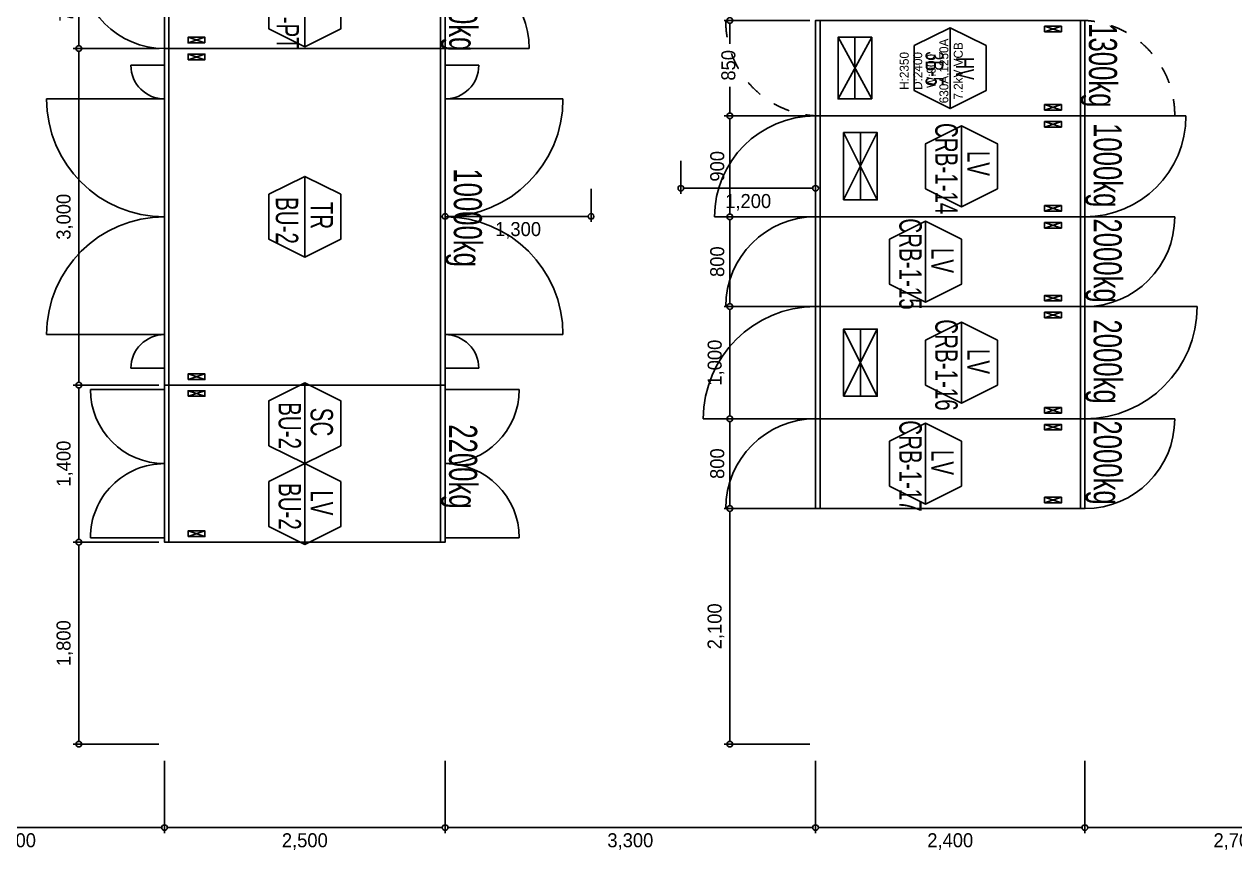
# Model space of a CAD drawing. Header units: millimetres. Extents: x 89978 to 501025, y -351975 to 835730.
# Drawn here: x 304000 to 314785, y -320500 to -313133 of the extents above; entities that cross this region are included whole.
import ezdxf
from ezdxf.enums import TextEntityAlignment as Align

# ---------------------------------------------------------------- set-up
doc = ezdxf.new("R2010")
doc.units = ezdxf.units.MM
doc.header["$LTSCALE"] = 150
doc.linetypes.add('D1', pattern=[3, 1, -1, 1])
doc.layers.get('Defpoints').update_dxf_attribs({"color": 150})
for name, color, linetype in [('------00 Switch Gear', 3, 'Continuous'), ('------00 Switch Gear_Number', 1, 'Continuous'), ('-----36 Dimension', 1, 'Continuous'), ('20251030_전기하중검토', 241, 'Continuous'), ('e-panel-name', 7, 'Continuous')]:
    doc.layers.add(name, color=color, linetype=linetype)
doc.layers.add('NOPLOT', color=191, linetype='Continuous', plot=False)
doc.styles.add('ELEC', font='')
doc.styles.get('ELEC').set_extended_font_data('Dotum')
doc.dimstyles.new('ELEC', dxfattribs={"dimscale": 100, "dimtxt": 2, "dimasz": 1, "dimexe": 2, "dimexo": 1, "dimgap": 1, "dimtad": 1, "dimdec": 0, "dimrnd": 0.25, "dimzin": 9, "dimdsep": 32, "dimlunit": 6, "dimtxsty": 'ELEC', "dimblk": 'Z_DOT', "dimcen": 3, "dimclrd": 7, "dimclre": 7, "dimclrt": 3, "dimadec": 0, "dimazin": 0, "dimtfac": 1, "dimtdec": 0, "dimtix": 1, "dimtmove": 2, "dimatfit": 1, "dimfxl": 1, "dimarcsym": 0})

# ---------------------------------------------------------------- blocks, each defined once
blk = doc.blocks.new('_DOTBLANK')
at = {"color": 0, "linetype": 'ByBlock'}
blk.add_line((-0.5, 0), (-1, 0), dxfattribs=at)
blk.add_circle((0, 0), 0.5, dxfattribs=at)
blk = doc.blocks.new('*D1049')
at = {"layer": '-----36 Dimension', "color": 0, "lineweight": -2, "transparency": 16777216}
for p, q in [((305201, -313350), (304437, -313350)), ((304487, -316300), (304487, -313400)), ((305198, -316350), (304437, -316350))]:
    blk.add_line(p, q, dxfattribs=at)
at = {"layer": 'Defpoints', "color": 0, "transparency": 16777216}
for p in [(304487, -313350), (305251, -313350, 0), (305248, -316350, 0)]:
    blk.add_point(p, dxfattribs=at)
at = {"layer": '-----36 Dimension', "color": 0, "lineweight": -2, "transparency": 16777216, "xscale": 50, "yscale": 50, "zscale": 50}
for p, rotation in [((304487, -313350), 90), ((304487, -316350), 270)]:
    blk.add_blockref('_DOTBLANK', p, dxfattribs=dict(at, rotation=rotation))
at = {"layer": '-----36 Dimension', "color": 0, "transparency": 16777216, "insert": (304362, -314850), "char_height": 125, "attachment_point": 5, "rotation": 90, "style": 'ELEC'}
blk.add_mtext('3,000', dxfattribs=at)
blk = doc.blocks.new('Z_DOT')
for p, q in [((-2, 0), (2, 0)), ((0, -2), (0, 2))]:
    blk.add_line(p, q)
for radius in [2.5, 1.25]:
    blk.add_circle((0, 0), radius)
blk = doc.blocks.new('750X2500')
at = {"layer": '------00 Switch Gear'}
for p, q in [((-3250, 750), (-2458, 750)), ((-2460, 750), (-2460, 0)), ((-210, 700), (-360, 650)), ((-360, 700), (-210, 650)), ((-40, 750), (-40, 0)), ((-210, 50), (-360, 100)), ((-360, 50), (-210, 100)), ((750, 0), (-42, 0))]:
    blk.add_line(p, q, dxfattribs=at)
for points in [[(-2500, 750), (-2500, 0), (0, 0), (0, 750)], [(-360, 700), (-210, 700), (-210, 650), (-360, 650)], [(-360, 50), (-210, 50), (-210, 100), (-360, 100)]]:
    blk.add_lwpolyline(points, close=True, dxfattribs=at)
for centre, start, end in [((-2500, 750), 180, 270), ((0, 0), 0, 90)]:
    blk.add_arc(centre, 750, start, end, dxfattribs=at)
blk = doc.blocks.new('*D1050')
at = {"layer": '-----36 Dimension', "color": 0, "lineweight": -2, "transparency": 16777216}
for p, q in [((305200, -312600), (304437, -312600)), ((304487, -313300), (304487, -312650)), ((305201, -313350), (304437, -313350))]:
    blk.add_line(p, q, dxfattribs=at)
at = {"layer": 'Defpoints', "color": 0, "transparency": 16777216}
for p in [(304487, -312600), (305250, -312600), (305251, -313350)]:
    blk.add_point(p, dxfattribs=at)
at = {"layer": '-----36 Dimension', "color": 0, "lineweight": -2, "transparency": 16777216, "xscale": 50, "yscale": 50, "zscale": 50}
for p, rotation in [((304487, -312600), 90), ((304487, -313350), 270)]:
    blk.add_blockref('_DOTBLANK', p, dxfattribs=dict(at, rotation=rotation))
at = {"layer": '-----36 Dimension', "color": 0, "transparency": 16777216, "insert": (304375, -312975), "char_height": 125, "attachment_point": 5, "rotation": 90, "style": 'ELEC'}
blk.add_mtext('750', dxfattribs=at)
blk = doc.blocks.new('1400X2500')
at = {"layer": '------00 Switch Gear'}
for p, q in [((-2500, 1360, 0), (-3160, 1360, 0)), ((-2458, 0, 0), (-2458, 1400, 0)), ((-360, 1350, 0), (-210, 1300, 0)), ((-360, 1300, 0), (-210, 1350, 0)), ((-40, 0), (-40, 1400)), ((0, 1360, 0), (660, 1360, 0)), ((-2500, 40, 0), (-3160, 40, 0)), ((-360, 100, 0), (-210, 50, 0)), ((-360, 50, 0), (-210, 100, 0)), ((0, 40, 0), (660, 40, 0))]:
    blk.add_line(p, q, dxfattribs=at)
for points in [[(0, 0), (0, 1400), (-2500, 1400), (-2500, 0)], [(-210, 1350), (-210, 1300), (-360, 1300), (-360, 1350)], [(-210, 100), (-210, 50), (-360, 50), (-360, 100)]]:
    blk.add_lwpolyline(points, close=True, dxfattribs=at)
for centre, start, end in [((-2500, 1360, 0), 180, 270), ((0, 1360, 0), 270, 0), ((-2500, 40, 0), 90, 180), ((0, 40, 0), 0, 90)]:
    blk.add_arc(centre, 660, start, end, dxfattribs=at)
blk = doc.blocks.new('*D1057')
at = {"layer": '-----36 Dimension', "color": 0, "lineweight": -2, "transparency": 16777216}
for p, q in [((305250, -319700), (305250, -320344)), ((307750, -319700), (307750, -320344)), ((305300, -320294), (307700, -320294))]:
    blk.add_line(p, q, dxfattribs=at)
at = {"layer": 'Defpoints', "color": 0, "transparency": 16777216}
for p in [(305250, -318450, 0), (307750, -318450, 0), (307750, -320294)]:
    blk.add_point(p, dxfattribs=at)
at = {"layer": '-----36 Dimension', "color": 0, "lineweight": -2, "transparency": 16777216, "xscale": 50, "yscale": 50, "zscale": 50, "rotation": 180}
blk.add_blockref('_DOTBLANK', (305250, -320294), dxfattribs=at)
at = {"layer": '-----36 Dimension', "color": 0, "lineweight": -2, "transparency": 16777216, "xscale": 50, "yscale": 50, "zscale": 50}
blk.add_blockref('_DOTBLANK', (307750, -320294), dxfattribs=at)
at = {"layer": '-----36 Dimension', "color": 0, "transparency": 16777216, "insert": (306500, -320418), "char_height": 125, "attachment_point": 5, "style": 'ELEC'}
blk.add_mtext('2,500', dxfattribs=at)
blk = doc.blocks.new('*D1058')
at = {"layer": '-----36 Dimension', "color": 0, "lineweight": -2, "transparency": 16777216}
for p, q in [((307750, -319700), (307750, -320344)), ((311050, -319700), (311050, -320344)), ((307800, -320294), (311000, -320294))]:
    blk.add_line(p, q, dxfattribs=at)
at = {"layer": 'Defpoints', "color": 0, "transparency": 16777216}
for p in [(307750, -318450, 0), (311050, -318450, 0), (311050, -320294)]:
    blk.add_point(p, dxfattribs=at)
at = {"layer": '-----36 Dimension', "color": 0, "lineweight": -2, "transparency": 16777216, "xscale": 50, "yscale": 50, "zscale": 50, "rotation": 180}
blk.add_blockref('_DOTBLANK', (307750, -320294), dxfattribs=at)
at = {"layer": '-----36 Dimension', "color": 0, "lineweight": -2, "transparency": 16777216, "xscale": 50, "yscale": 50, "zscale": 50}
blk.add_blockref('_DOTBLANK', (311050, -320294), dxfattribs=at)
at = {"layer": '-----36 Dimension', "color": 0, "transparency": 16777216, "insert": (309400, -320418), "char_height": 125, "attachment_point": 5, "style": 'ELEC'}
blk.add_mtext('3,300', dxfattribs=at)
blk = doc.blocks.new('*D1059')
at = {"layer": '-----36 Dimension', "color": 0, "lineweight": -2, "transparency": 16777216}
for p, q in [((311050, -319700), (311050, -320344)), ((313450, -319700), (313450, -320344)), ((311100, -320294), (313400, -320294))]:
    blk.add_line(p, q, dxfattribs=at)
at = {"layer": 'Defpoints', "color": 0, "transparency": 16777216}
for p in [(311050, -318450, 0), (313450, -318450, 0), (313450, -320294)]:
    blk.add_point(p, dxfattribs=at)
at = {"layer": '-----36 Dimension', "color": 0, "lineweight": -2, "transparency": 16777216, "xscale": 50, "yscale": 50, "zscale": 50, "rotation": 180}
blk.add_blockref('_DOTBLANK', (311050, -320294), dxfattribs=at)
at = {"layer": '-----36 Dimension', "color": 0, "lineweight": -2, "transparency": 16777216, "xscale": 50, "yscale": 50, "zscale": 50}
blk.add_blockref('_DOTBLANK', (313450, -320294), dxfattribs=at)
at = {"layer": '-----36 Dimension', "color": 0, "transparency": 16777216, "insert": (312250, -320418), "char_height": 125, "attachment_point": 5, "style": 'ELEC'}
blk.add_mtext('2,400', dxfattribs=at)
blk = doc.blocks.new('*D1060')
at = {"layer": '-----36 Dimension', "color": 0, "lineweight": -2, "transparency": 16777216}
for p, q in [((313450, -319700), (313450, -320344)), ((316150, -319700), (316150, -320344)), ((313500, -320294), (316100, -320294))]:
    blk.add_line(p, q, dxfattribs=at)
at = {"layer": 'Defpoints', "color": 0, "transparency": 16777216}
for p in [(313450, -318450, 0), (316150, -318450), (316150, -320294)]:
    blk.add_point(p, dxfattribs=at)
at = {"layer": '-----36 Dimension', "color": 0, "lineweight": -2, "transparency": 16777216, "xscale": 50, "yscale": 50, "zscale": 50, "rotation": 180}
blk.add_blockref('_DOTBLANK', (313450, -320294), dxfattribs=at)
at = {"layer": '-----36 Dimension', "color": 0, "lineweight": -2, "transparency": 16777216, "xscale": 50, "yscale": 50, "zscale": 50}
blk.add_blockref('_DOTBLANK', (316150, -320294), dxfattribs=at)
at = {"layer": '-----36 Dimension', "color": 0, "transparency": 16777216, "insert": (314800, -320418), "char_height": 125, "attachment_point": 5, "style": 'ELEC'}
blk.add_mtext('2,700', dxfattribs=at)
blk = doc.blocks.new('*D1150')
at = {"layer": '-----36 Dimension', "color": 0, "lineweight": -2, "transparency": 16777216}
for p, q in [((305198, -316350), (304437, -316350)), ((304487, -316400), (304487, -317700)), ((305200, -317750), (304437, -317750))]:
    blk.add_line(p, q, dxfattribs=at)
at = {"layer": 'Defpoints', "color": 0, "transparency": 16777216}
for p in [(305248, -316350, 0), (304487, -317750), (305250, -317750)]:
    blk.add_point(p, dxfattribs=at)
at = {"layer": '-----36 Dimension', "color": 0, "lineweight": -2, "transparency": 16777216, "xscale": 50, "yscale": 50, "zscale": 50}
for p, rotation in [((304487, -316350), 90), ((304487, -317750), 270)]:
    blk.add_blockref('_DOTBLANK', p, dxfattribs=dict(at, rotation=rotation))
at = {"layer": '-----36 Dimension', "color": 0, "transparency": 16777216, "insert": (304362, -317050), "char_height": 125, "attachment_point": 5, "rotation": 90, "style": 'ELEC'}
blk.add_mtext('1,400', dxfattribs=at)
blk = doc.blocks.new('*D1151')
at = {"layer": '-----36 Dimension', "color": 0, "lineweight": -2, "transparency": 16777216}
for p, q in [((305200, -317750), (304437, -317750)), ((304487, -317800), (304487, -319500)), ((305200, -319550), (304437, -319550))]:
    blk.add_line(p, q, dxfattribs=at)
at = {"layer": 'Defpoints', "color": 0, "transparency": 16777216}
for p in [(305250, -317750, 0), (304487, -319550), (305250, -319550, 0)]:
    blk.add_point(p, dxfattribs=at)
at = {"layer": '-----36 Dimension', "color": 0, "lineweight": -2, "transparency": 16777216, "xscale": 50, "yscale": 50, "zscale": 50}
for p, rotation in [((304487, -317750), 90), ((304487, -319550), 270)]:
    blk.add_blockref('_DOTBLANK', p, dxfattribs=dict(at, rotation=rotation))
at = {"layer": '-----36 Dimension', "color": 0, "transparency": 16777216, "insert": (304362, -318650), "char_height": 125, "attachment_point": 5, "rotation": 90, "style": 'ELEC'}
blk.add_mtext('1,800', dxfattribs=at)
blk = doc.blocks.new('*D1077')
at = {"layer": '-----36 Dimension', "color": 0, "lineweight": -2, "transparency": 16777216}
for p, q in [((302550, -319700), (302550, -320344)), ((305250, -319700), (305250, -320344)), ((302600, -320294), (305200, -320294))]:
    blk.add_line(p, q, dxfattribs=at)
at = {"layer": 'Defpoints', "color": 0, "transparency": 16777216}
for p in [(302550, -318450), (305250, -318450, 0), (305250, -320294)]:
    blk.add_point(p, dxfattribs=at)
at = {"layer": '-----36 Dimension', "color": 0, "lineweight": -2, "transparency": 16777216, "xscale": 50, "yscale": 50, "zscale": 50, "rotation": 180}
blk.add_blockref('_DOTBLANK', (302550, -320294), dxfattribs=at)
at = {"layer": '-----36 Dimension', "color": 0, "lineweight": -2, "transparency": 16777216, "xscale": 50, "yscale": 50, "zscale": 50}
blk.add_blockref('_DOTBLANK', (305250, -320294), dxfattribs=at)
at = {"layer": '-----36 Dimension', "color": 0, "transparency": 16777216, "insert": (303900, -320418), "char_height": 125, "attachment_point": 5, "style": 'ELEC'}
blk.add_mtext('2,700', dxfattribs=at)
blk = doc.blocks.new('*D1086')
at = {"layer": '-----36 Dimension', "color": 0, "lineweight": -2, "transparency": 16777216}
for p, q in [((310998, -313950), (310237, -313950)), ((310287, -314000), (310287, -314800)), ((311000, -314850), (310237, -314850))]:
    blk.add_line(p, q, dxfattribs=at)
at = {"layer": 'Defpoints', "color": 0, "transparency": 16777216}
for p in [(311048, -313950, 0), (310287, -314850), (311050, -314850)]:
    blk.add_point(p, dxfattribs=at)
at = {"layer": '-----36 Dimension', "color": 0, "lineweight": -2, "transparency": 16777216, "xscale": 50, "yscale": 50, "zscale": 50}
for p, rotation in [((310287, -313950), 90), ((310287, -314850), 270)]:
    blk.add_blockref('_DOTBLANK', p, dxfattribs=dict(at, rotation=rotation))
at = {"layer": '-----36 Dimension', "color": 0, "transparency": 16777216, "insert": (310175, -314400), "char_height": 125, "attachment_point": 5, "rotation": 90, "style": 'ELEC'}
blk.add_mtext('900', dxfattribs=at)
blk = doc.blocks.new('*D1087')
at = {"layer": '-----36 Dimension', "color": 0, "lineweight": -2, "transparency": 16777216}
for p, q in [((311000, -316650), (310237, -316650)), ((310287, -316700), (310287, -317400)), ((311000, -317450), (310237, -317450))]:
    blk.add_line(p, q, dxfattribs=at)
at = {"layer": 'Defpoints', "color": 0, "transparency": 16777216}
for p in [(311050, -316650), (310287, -317450), (311050, -317450)]:
    blk.add_point(p, dxfattribs=at)
at = {"layer": '-----36 Dimension', "color": 0, "lineweight": -2, "transparency": 16777216, "xscale": 50, "yscale": 50, "zscale": 50}
for p, rotation in [((310287, -316650), 90), ((310287, -317450), 270)]:
    blk.add_blockref('_DOTBLANK', p, dxfattribs=dict(at, rotation=rotation))
at = {"layer": '-----36 Dimension', "color": 0, "transparency": 16777216, "insert": (310175, -317050), "char_height": 125, "attachment_point": 5, "rotation": 90, "style": 'ELEC'}
blk.add_mtext('800', dxfattribs=at)
blk = doc.blocks.new('*D1088')
at = {"layer": '-----36 Dimension', "color": 0, "lineweight": -2, "transparency": 16777216}
for p, q in [((311000, -315650), (310237, -315650)), ((310287, -315700), (310287, -316600)), ((311200, -316650), (310237, -316650))]:
    blk.add_line(p, q, dxfattribs=at)
at = {"layer": 'Defpoints', "color": 0, "transparency": 16777216}
for p in [(311050, -315650), (310287, -316650), (311250, -316650)]:
    blk.add_point(p, dxfattribs=at)
at = {"layer": '-----36 Dimension', "color": 0, "lineweight": -2, "transparency": 16777216, "xscale": 50, "yscale": 50, "zscale": 50}
for p, rotation in [((310287, -315650), 90), ((310287, -316650), 270)]:
    blk.add_blockref('_DOTBLANK', p, dxfattribs=dict(at, rotation=rotation))
at = {"layer": '-----36 Dimension', "color": 0, "transparency": 16777216, "insert": (310163, -316150), "char_height": 125, "attachment_point": 5, "rotation": 90, "style": 'ELEC'}
blk.add_mtext('1,000', dxfattribs=at)
blk = doc.blocks.new('*D1089')
at = {"layer": '-----36 Dimension', "color": 0, "lineweight": -2, "transparency": 16777216}
for p, q in [((311000, -314850), (310237, -314850)), ((310287, -314900), (310287, -315600)), ((311000, -315650), (310237, -315650))]:
    blk.add_line(p, q, dxfattribs=at)
at = {"layer": 'Defpoints', "color": 0, "transparency": 16777216}
for p in [(311050, -314850), (310287, -315650), (311050, -315650)]:
    blk.add_point(p, dxfattribs=at)
at = {"layer": '-----36 Dimension', "color": 0, "lineweight": -2, "transparency": 16777216, "xscale": 50, "yscale": 50, "zscale": 50}
for p, rotation in [((310287, -314850), 90), ((310287, -315650), 270)]:
    blk.add_blockref('_DOTBLANK', p, dxfattribs=dict(at, rotation=rotation))
at = {"layer": '-----36 Dimension', "color": 0, "transparency": 16777216, "insert": (310175, -315250), "char_height": 125, "attachment_point": 5, "rotation": 90, "style": 'ELEC'}
blk.add_mtext('800', dxfattribs=at)
blk = doc.blocks.new('*D1161')
at = {"layer": '-----36 Dimension', "color": 0, "lineweight": -2, "transparency": 16777216}
for p, q in [((307750, -313530), (307750, -314896)), ((309050, -314600), (309050, -314896)), ((309000, -314846), (307800, -314846))]:
    blk.add_line(p, q, dxfattribs=at)
at = {"layer": 'Defpoints', "color": 0, "transparency": 16777216}
for p in [(307750, -313480, 0), (309050, -314550), (307750, -314846)]:
    blk.add_point(p, dxfattribs=at)
at = {"layer": '-----36 Dimension', "color": 0, "lineweight": -2, "transparency": 16777216, "xscale": 50, "yscale": 50, "zscale": 50, "rotation": 180}
blk.add_blockref('_DOTBLANK', (307750, -314846), dxfattribs=at)
at = {"layer": '-----36 Dimension', "color": 0, "lineweight": -2, "transparency": 16777216, "xscale": 50, "yscale": 50, "zscale": 50}
blk.add_blockref('_DOTBLANK', (309050, -314846), dxfattribs=at)
at = {"layer": '-----36 Dimension', "color": 0, "transparency": 16777216, "insert": (308400, -314971), "char_height": 125, "attachment_point": 5, "style": 'ELEC'}
blk.add_mtext('1,300', dxfattribs=at)
blk = doc.blocks.new('*D1097')
at = {"layer": '-----36 Dimension', "color": 0, "lineweight": -2, "transparency": 16777216}
for p, q in [((309850, -314350), (309850, -314646)), ((311050, -314350), (311050, -314646)), ((311000, -314596), (309900, -314596))]:
    blk.add_line(p, q, dxfattribs=at)
at = {"layer": 'Defpoints', "color": 0, "transparency": 16777216}
for p in [(309850, -314300, 0), (311050, -314300, 0), (309850, -314596)]:
    blk.add_point(p, dxfattribs=at)
at = {"layer": '-----36 Dimension', "color": 0, "lineweight": -2, "transparency": 16777216, "xscale": 50, "yscale": 50, "zscale": 50, "rotation": 180}
blk.add_blockref('_DOTBLANK', (309850, -314596), dxfattribs=at)
at = {"layer": '-----36 Dimension', "color": 0, "lineweight": -2, "transparency": 16777216, "xscale": 50, "yscale": 50, "zscale": 50}
blk.add_blockref('_DOTBLANK', (311050, -314596), dxfattribs=at)
at = {"layer": '-----36 Dimension', "color": 0, "transparency": 16777216, "insert": (310450, -314721), "char_height": 125, "attachment_point": 5, "style": 'ELEC'}
blk.add_mtext('1,200', dxfattribs=at)
blk = doc.blocks.new('*D1105')
at = {"layer": '-----36 Dimension', "color": 0, "lineweight": -2, "transparency": 16777216}
for p, q in [((311000, -313100, 0), (310236, -313100, 0)), ((310286, -313150, 0), (310286, -313309, 0)), ((310286, -313900, 0), (310286, -313691, 0)), ((311000, -313950, 0), (310236, -313950, 0))]:
    blk.add_line(p, q, dxfattribs=at)
at = {"layer": 'Defpoints', "color": 0, "transparency": 16777216}
for p in [(311050, -313100, 0), (310286, -313950, 0), (311050, -313950, 0)]:
    blk.add_point(p, dxfattribs=at)
at = {"layer": '-----36 Dimension', "color": 0, "lineweight": -2, "transparency": 16777216, "xscale": 50, "yscale": 50, "zscale": 50}
for p, rotation in [((310286, -313100, 0), 90), ((310286, -313950, 0), 270)]:
    blk.add_blockref('_DOTBLANK', p, dxfattribs=dict(at, rotation=rotation))
at = {"layer": '-----36 Dimension', "color": 0, "transparency": 16777216, "insert": (310274, -313500, 0), "char_height": 125, "attachment_point": 5, "rotation": 90, "style": 'ELEC'}
blk.add_mtext('850', dxfattribs=at)
blk = doc.blocks.new('850X2400')
at = {"layer": '------00 Switch Gear'}
for p, q in [((-2360, 850), (-2360, 0)), ((-40, 850), (-40, 0))]:
    blk.add_line(p, q, dxfattribs=at)
at = {"layer": '------00 Switch Gear', "linetype": 'D1'}
for p, q in [((-2040, 800), (-2190, 750)), ((-2040, 750), (-2190, 800)), ((-2040, 50), (-2190, 100)), ((-2040, 100), (-2190, 50))]:
    blk.add_line(p, q, dxfattribs=at)
at = {"layer": '------00 Switch Gear'}
blk.add_lwpolyline([(-2400, 850), (-2400, 0), (0, 0), (0, 850)], close=True, dxfattribs=at)
at = {"layer": '------00 Switch Gear', "linetype": 'D1'}
for points in [[(-2190, 800), (-2190, 750), (-2040, 750), (-2040, 800)], [(-2190, 50), (-2190, 100), (-2040, 100), (-2040, 50)]]:
    blk.add_lwpolyline(points, close=True, dxfattribs=at)
at = {"layer": 'NOPLOT', "linetype": 'D1'}
for p, q in [((-3200, 850), (-2400, 850)), ((800, 0), (0, 0))]:
    blk.add_line(p, q, dxfattribs=at)
for centre, start, end in [((-2356, 843), 179.5156, 267.013), ((-44, 7), 359.5156, 87.013)]:
    blk.add_arc(centre, 844, start, end, dxfattribs=at)
blk = doc.blocks.new('*D1121')
at = {"layer": '-----36 Dimension', "color": 0, "lineweight": -2, "transparency": 16777216}
for p, q in [((311000, -317450), (310236, -317450)), ((310286, -317500), (310286, -319500)), ((311000, -319550), (310236, -319550))]:
    blk.add_line(p, q, dxfattribs=at)
at = {"layer": 'Defpoints', "color": 0, "transparency": 16777216}
for p in [(311050, -317450, 0), (310286, -319550), (311050, -319550)]:
    blk.add_point(p, dxfattribs=at)
at = {"layer": '-----36 Dimension', "color": 0, "lineweight": -2, "transparency": 16777216, "xscale": 50, "yscale": 50, "zscale": 50}
for p, rotation in [((310286, -317450), 90), ((310286, -319550), 270)]:
    blk.add_blockref('_DOTBLANK', p, dxfattribs=dict(at, rotation=rotation))
at = {"layer": '-----36 Dimension', "color": 0, "transparency": 16777216, "insert": (310162, -318500), "char_height": 125, "attachment_point": 5, "rotation": 90, "style": 'ELEC'}
blk.add_mtext('2,100', dxfattribs=at)

msp = doc.modelspace()

# ---------------------------------------------------------------- linework, layer by layer
at = {"layer": '------00 Switch Gear'}
for p, q in [((305289.9, -316350, 0), (305289.9, -313350, 0)), ((305609.9, -313450, 0), (305459.9, -313400, 0)), ((305609.9, -313400, 0), (305459.9, -313450, 0)), ((307709.9, -316350, 0), (307709.9, -313350, 0)), ((304949.9, -313500, 0), (305249.9, -313500, 0)), ((308049.9, -313500, 0), (307749.9, -313500, 0)), ((305249.9, -313800, 0), (304199.9, -313800, 0)), ((307749.9, -313800, 0), (308799.9, -313800, 0)), ((311090.2, -313950, 0), (311090.2, -314850, 0)), ((314350.2, -313950, 0), (313408.2, -313950, 0)), ((313410.2, -313950, 0), (313410.2, -314850, 0)), ((313240.2, -314000, 0), (313090.2, -314050, 0)), ((313090.2, -314000, 0), (313240.2, -314050, 0)), ((313240.2, -314800, 0), (313090.2, -314750, 0)), ((313090.2, -314800, 0), (313240.2, -314750, 0)), ((310150.2, -314850, 0), (311092.2, -314850, 0)), ((311090.2, -314850, 0), (311090.2, -315650, 0)), ((313240.2, -314900, 0), (313090.2, -314950, 0)), ((313090.2, -314900, 0), (313240.2, -314950, 0)), ((314250.2, -314850, 0), (313408.2, -314850, 0)), ((313410.2, -314850, 0), (313410.2, -315650, 0)), ((313240.2, -315600, 0), (313090.2, -315550, 0)), ((313090.2, -315600, 0), (313240.2, -315550, 0)), ((310250.2, -315650, 0), (311092.2, -315650, 0)), ((311090.2, -315650, 0), (311090.2, -316650, 0)), ((314450.2, -315650, 0), (313408.2, -315650, 0)), ((313410.2, -315650, 0), (313410.2, -316650, 0)), ((313240.2, -315700, 0), (313090.2, -315750, 0)), ((313090.2, -315700, 0), (313240.2, -315750, 0)), ((305249.9, -315900, 0), (304199.9, -315900, 0)), ((307749.9, -315900, 0), (308799.9, -315900, 0)), ((305249.9, -316200, 0), (304949.9, -316200, 0)), ((307749.9, -316200, 0), (308049.9, -316200, 0)), ((305609.9, -316300, 0), (305459.9, -316250, 0)), ((305609.9, -316250, 0), (305459.9, -316300, 0)), ((310050.2, -316650, 0), (311092.2, -316650, 0)), ((311090.2, -316650, 0), (311090.2, -317450, 0)), ((313240.2, -316600, 0), (313090.2, -316550, 0)), ((313090.2, -316600, 0), (313240.2, -316550, 0)), ((314250.2, -316650, 0), (313408.2, -316650, 0)), ((313410.2, -316650, 0), (313410.2, -317450, 0)), ((313240.2, -316700, 0), (313090.2, -316750, 0)), ((313090.2, -316700, 0), (313240.2, -316750, 0)), ((313240.2, -317400, 0), (313090.2, -317350, 0)), ((313090.2, -317400, 0), (313240.2, -317350, 0)), ((310250.2, -317450, 0), (311092.2, -317450, 0))]:
    msp.add_line(p, q, dxfattribs=at)
at = {"layer": '------00 Switch Gear', "elevation": 0}
for points in [[(305249.9, -316350), (305249.9, -313350), (307749.9, -313350), (307749.9, -316350)], [(305459.9, -313450), (305459.9, -313400), (305609.9, -313400), (305609.9, -313450)], [(311050.2, -313950), (311050.2, -314850), (313450.2, -314850), (313450.2, -313950)], [(313090.2, -314000), (313240.2, -314000), (313240.2, -314050), (313090.2, -314050)], [(313090.2, -314800), (313240.2, -314800), (313240.2, -314750), (313090.2, -314750)], [(311050.2, -314850), (311050.2, -315650), (313450.2, -315650), (313450.2, -314850)], [(313090.2, -314900), (313240.2, -314900), (313240.2, -314950), (313090.2, -314950)], [(313090.2, -315600), (313240.2, -315600), (313240.2, -315550), (313090.2, -315550)], [(311050.2, -315650), (311050.2, -316650), (313450.2, -316650), (313450.2, -315650)], [(313090.2, -315700), (313240.2, -315700), (313240.2, -315750), (313090.2, -315750)], [(305459.9, -316300), (305459.9, -316250), (305609.9, -316250), (305609.9, -316300)], [(311050.2, -316650), (311050.2, -317450), (313450.2, -317450), (313450.2, -316650)], [(313090.2, -316600), (313240.2, -316600), (313240.2, -316550), (313090.2, -316550)], [(313090.2, -316700), (313240.2, -316700), (313240.2, -316750), (313090.2, -316750)], [(313090.2, -317400), (313240.2, -317400), (313240.2, -317350), (313090.2, -317350)]]:
    msp.add_lwpolyline(points, close=True, dxfattribs=at)
at = {"layer": '------00 Switch Gear'}
for centre, radius, start, end in [((305249.9, -313500, 0), 300, 180, 270), ((307749.9, -313500, 0), 300, 270, 0), ((305249.9, -313800, 0), 1050, 180, 270), ((307749.9, -313800, 0), 1050, 270, 0), ((311050.2, -314850, 0), 900, 90, 180), ((313450.2, -313950, 0), 900, 270, 0), ((305249.9, -315900, 0), 1050, 90, 180), ((307749.9, -315900, 0), 1050, 0, 90), ((311050.2, -315650, 0), 800, 90, 180), ((313450.2, -314850, 0), 800, 270, 0), ((311050.2, -316650, 0), 1000, 90, 180), ((313450.2, -315650, 0), 1000, 270, 0), ((305249.9, -316200, 0), 300, 90, 180), ((307749.9, -316200, 0), 300, 0, 90), ((311050.2, -317450, 0), 800, 90, 180), ((313450.2, -316650, 0), 800, 270, 0)]:
    msp.add_arc(centre, radius, start, end, dxfattribs=at)
at = {"layer": '------00 Switch Gear_Number', "color": 1, "elevation": 0}
for points in [[(306499.9, -312615), (306499.9, -313335), (306819.9, -313175.4), (306819.9, -312774.6), (306499.9, -312615), (306179.9, -312774.6), (306179.9, -313175.4), (306499.9, -313335)], [(312350.2, -314040), (312350.2, -314760), (312670.2, -314600.4), (312670.2, -314199.6), (312350.2, -314040), (312030.2, -314199.6), (312030.2, -314600.4), (312350.2, -314760)], [(306499.9, -314490), (306499.9, -315210), (306819.9, -315050.4), (306819.9, -314649.6), (306499.9, -314490), (306179.9, -314649.6), (306179.9, -315050.4), (306499.9, -315210)], [(312030.2, -314890), (312030.2, -315610), (312350.2, -315450.4), (312350.2, -315049.6), (312030.2, -314890), (311710.2, -315049.6), (311710.2, -315450.4), (312030.2, -315610)], [(312350.2, -315790), (312350.2, -316510), (312670.2, -316350.4), (312670.2, -315949.6), (312350.2, -315790), (312030.2, -315949.6), (312030.2, -316350.4), (312350.2, -316510)], [(306499.9, -316330), (306499.9, -317050), (306819.9, -316890.4), (306819.9, -316489.6), (306499.9, -316330), (306179.9, -316489.6), (306179.9, -316890.4), (306499.9, -317050)], [(312030.2, -316690), (312030.2, -317410), (312350.2, -317250.4), (312350.2, -316849.6), (312030.2, -316690), (311710.2, -316849.6), (311710.2, -317250.4), (312030.2, -317410)], [(306499.9, -317050), (306499.9, -317770), (306819.9, -317610.4), (306819.9, -317209.6), (306499.9, -317050), (306179.9, -317209.6), (306179.9, -317610.4), (306499.9, -317770)]]:
    msp.add_lwpolyline(points, dxfattribs=at)
at = {"layer": '------00 Switch Gear_Number', "color": 1, "lineweight": -2, "elevation": 0}
msp.add_lwpolyline([(312250.2, -313165), (312250.2, -313885), (311930.2, -313725.4), (311930.2, -313324.6), (312250.2, -313165), (312570.2, -313324.6), (312570.2, -313725.4), (312250.2, -313885)], dxfattribs=at)
at = {"layer": 'NOPLOT'}
for p, q in [((311250.2, -313800, 0), (311550.2, -313250, 0)), ((311250.2, -313250, 0), (311550.2, -313800, 0)), ((311400.2, -313800, 0), (311400.2, -313250, 0)), ((311300.2, -314700, 0), (311600.2, -314100, 0)), ((311600.2, -314700, 0), (311300.2, -314100, 0)), ((311450.2, -314700, 0), (311450.2, -314100, 0)), ((311300.2, -316450, 0), (311600.2, -315850, 0)), ((311600.2, -316450, 0), (311300.2, -315850, 0)), ((311450.2, -316450, 0), (311450.2, -315850, 0))]:
    msp.add_line(p, q, dxfattribs=at)
at = {"layer": 'NOPLOT', "elevation": 0}
for points in [[(311550.2, -313800), (311550.2, -313250), (311250.2, -313250), (311250.2, -313800)], [(311300.2, -314700), (311600.2, -314700), (311600.2, -314100), (311300.2, -314100)], [(311300.2, -316450), (311600.2, -316450), (311600.2, -315850), (311300.2, -315850)]]:
    msp.add_lwpolyline(points, close=True, dxfattribs=at)

# ---------------------------------------------------------------- block references
at = {"layer": 'e-panel-name', "rotation": 180}
for name, p in [('750X2500', (305249.9, -312600)), ('850X2400', (311050.2, -313100, 0)), ('1400X2500', (305249.9, -316350, 0))]:
    msp.add_blockref(name, p, dxfattribs=at)

# ---------------------------------------------------------------- texts
at = {"layer": '------00 Switch Gear_Number', "color": 0, "style": 'ELEC', "width": 0.7}
for s, p in [('BU-2-PT', (306348.2, -313005.1)), ('CRB-1-14', (312216.7, -314420.8, 0)), ('LV', (312501.4, -314374, 0)), ('BU-2', (306341.5, -314882.5, 0)), ('TR', (306651.1, -314837.8, 0)), ('CRB-1-15', (311896.7, -315270.8, 0)), ('LV', (312181.4, -315239.1, 0)), ('CRB-1-16', (312216.7, -316170.8, 0)), ('LV', (312501.4, -316139.1, 0)), ('BU-2', (306366.4, -316710.8, 0)), ('SC', (306651.1, -316679.1, 0)), ('CRB-1-17', (311896.7, -317070.8, 0)), ('LV', (312181.4, -317039.1, 0)), ('BU-2', (306366.4, -317430.8, 0)), ('LV', (306651.1, -317399.1, 0))]:
    msp.add_text(s, height=200, rotation=270, dxfattribs=at).set_placement(p, align=Align.MIDDLE_CENTER)
at = {"layer": '------00 Switch Gear_Number', "color": 7, "lineweight": -2, "style": 'ELEC', "width": 0.7}
for s, p in [('3B-5', (312110.5, -313529.4, 0)), ('HV', (312382.2, -313527.5, 0))]:
    msp.add_text(s, height=160, rotation=270, dxfattribs=at).set_placement(p, align=Align.MIDDLE)
at = {"layer": '20251030_전기하중검토', "style": 'ELEC', "width": 0.7}
for s, p in [('1100kg', (307879.3, -313000)), ('1300kg', (313579.6, -313500, 0)), ('1000kg', (313621.6, -314390.2, 0)), ('10000kg', (307921.3, -314857.5, 0)), ('2000kg', (313621.6, -315240.2, 0)), ('2000kg', (313621.6, -316140.2, 0)), ('2200kg', (307879.3, -317075, 0)), ('2000kg', (313621.6, -317040.2, 0))]:
    msp.add_text(s, height=250, rotation=270, dxfattribs=at).set_placement(p, align=Align.MIDDLE)
at = {"layer": 'NOPLOT', "linetype": 'D1', "style": 'ELEC'}
for s, p in [('630A,1250A', (312200.2, -313550, 0)), ('7.2kV VCB', (312320.2, -313550, 0)), ('H:2350', (311840.2, -313550, 0)), ('D:2400', (311960.2, -313550, 0)), ('W:900', (312080.2, -313550, 0))]:
    msp.add_text(s, height=80, rotation=90, dxfattribs=at).set_placement(p, align=Align.MIDDLE)

# ---------------------------------------------------------------- dimensions: what is measured, and where the dimension line sits
at = {"layer": '-----36 Dimension'}
for base, p1, p2, angle, picture, middle in [((304487.1, -312600), (305250.9, -313350), (305249.9, -312600), 270, '*D1050', (304374.5, -312975)), ((304487.1, -313350, 0), (305247.7, -316350), (305250.9, -313350), 270, '*D1049', (304362.5, -314850, 0)), ((310287.4, -314850, 0), (311048, -313950, 0), (311050.2, -314850, 0), 270, '*D1086', (310174.8, -314400, 0)), ((310287.4, -315650, 0), (311050.2, -314850, 0), (311050.2, -315650, 0), 270, '*D1089', (310174.8, -315250, 0)), ((310287.4, -316650, 0), (311050.2, -315650, 0), (311250.2, -316650, 0), 270, '*D1088', (310162.8, -316150, 0)), ((304487.1, -317750, 0), (305247.7, -316350), (305249.9, -317750, 0), 270, '*D1150', (304362.5, -317050, 0)), ((310287.4, -317450, 0), (311050.2, -316650, 0), (311050.2, -317450, 0), 270, '*D1087', (310174.8, -317050, 0)), ((310286.4, -319550), (311050.2, -317450, 0), (311050.2, -319550), 90, '*D1121', (310161.8, -318500)), ((304487.1, -319550), (305249.9, -317750, 0), (305249.9, -319550, 0), 270, '*D1151', (304362.5, -318650))]:
    dim = msp.add_linear_dim(base=base, p1=p1, p2=p2, angle=angle, dimstyle='ELEC', override={"dimscale": 50, "dimtxt": 2.5, "dimexe": 1, "dimtad": 2, "dimblk1": 'DOTBLANK', "dimblk2": 'DOTBLANK', "dimsah": 1, "dimclrd": 0, "dimclre": 0, "dimclrt": 0}, dxfattribs=at)
    dim.commit()
    dim.dimension.update_dxf_attribs({"geometry": picture, "text_midpoint": middle})
dim = msp.add_linear_dim(base=(310286.4, -313950, 0), p1=(311050.2, -313100, 0), p2=(311050.2, -313950, 0), angle=90, dimstyle='ELEC', override={"dimscale": 50, "dimtxt": 2.5, "dimexe": 1, "dimtad": 2, "dimblk1": 'DOTBLANK', "dimblk2": 'DOTBLANK', "dimsah": 1, "dimclrd": 0, "dimclre": 0, "dimclrt": 0}, dxfattribs=at)
dim.commit()
dim.dimension.update_dxf_attribs({"geometry": '*D1105', "text_midpoint": (310273.8, -313500, 0), "dimtype": 160})
for base, p1, p2, override, picture, middle in [((307749.9, -314846.4), (309050, -314550), (307749.9, -313479.5, 0), {"dimscale": 50, "dimtxt": 2.5, "dimexe": 1, "dimtad": 2, "dimblk1": 'DOTBLANK', "dimblk2": 'DOTBLANK', "dimsah": 1, "dimclrd": 0, "dimclre": 0, "dimclrt": 0}, '*D1161', (308399.9, -314971)), ((309850, -314596.4, 0), (311050.2, -314300, 0), (309850, -314300, 0), {"dimscale": 50, "dimtxt": 2.5, "dimexe": 1, "dimtad": 2, "dimblk1": 'DOTBLANK', "dimblk2": 'DOTBLANK', "dimsah": 1, "dimclrd": 0, "dimclre": 0, "dimclrt": 0}, '*D1097', (310450.1, -314721, 0)), ((305249.9, -320293.7), (302550, -318450), (305249.9, -318450, 0), {"dimscale": 50, "dimtxt": 2.5, "dimexe": 1, "dimexo": 25, "dimtad": 2, "dimblk1": 'DOTBLANK', "dimblk2": 'DOTBLANK', "dimsah": 1, "dimclrd": 0, "dimclre": 0, "dimclrt": 0}, '*D1077', (303899.9, -320418.3)), ((307749.9, -320293.7), (305249.9, -318450, 0), (307749.9, -318450, 0), {"dimscale": 50, "dimtxt": 2.5, "dimexe": 1, "dimexo": 25, "dimtad": 2, "dimblk1": 'DOTBLANK', "dimblk2": 'DOTBLANK', "dimsah": 1, "dimclrd": 0, "dimclre": 0, "dimclrt": 0}, '*D1057', (306499.9, -320418.3)), ((311050.2, -320293.7), (307749.9, -318450, 0), (311050.2, -318450, 0), {"dimscale": 50, "dimtxt": 2.5, "dimexe": 1, "dimexo": 25, "dimtad": 2, "dimblk1": 'DOTBLANK', "dimblk2": 'DOTBLANK', "dimsah": 1, "dimclrd": 0, "dimclre": 0, "dimclrt": 0}, '*D1058', (309400, -320418.3)), ((313450.2, -320293.7), (311050.2, -318450, 0), (313450.2, -318450, 0), {"dimscale": 50, "dimtxt": 2.5, "dimexe": 1, "dimexo": 25, "dimtad": 2, "dimblk1": 'DOTBLANK', "dimblk2": 'DOTBLANK', "dimsah": 1, "dimclrd": 0, "dimclre": 0, "dimclrt": 0}, '*D1059', (312250.2, -320418.3)), ((316150, -320293.7), (313450.2, -318450, 0), (316150, -318450), {"dimscale": 50, "dimtxt": 2.5, "dimexe": 1, "dimexo": 25, "dimtad": 2, "dimblk1": 'DOTBLANK', "dimblk2": 'DOTBLANK', "dimsah": 1, "dimclrd": 0, "dimclre": 0, "dimclrt": 0}, '*D1060', (314800.1, -320418.3))]:
    dim = msp.add_linear_dim(base=base, p1=p1, p2=p2, dimstyle='ELEC', override=override, dxfattribs=at)
    dim.commit()
    dim.dimension.update_dxf_attribs({"geometry": picture, "text_midpoint": middle})

doc.saveas('drawing.dxf')
